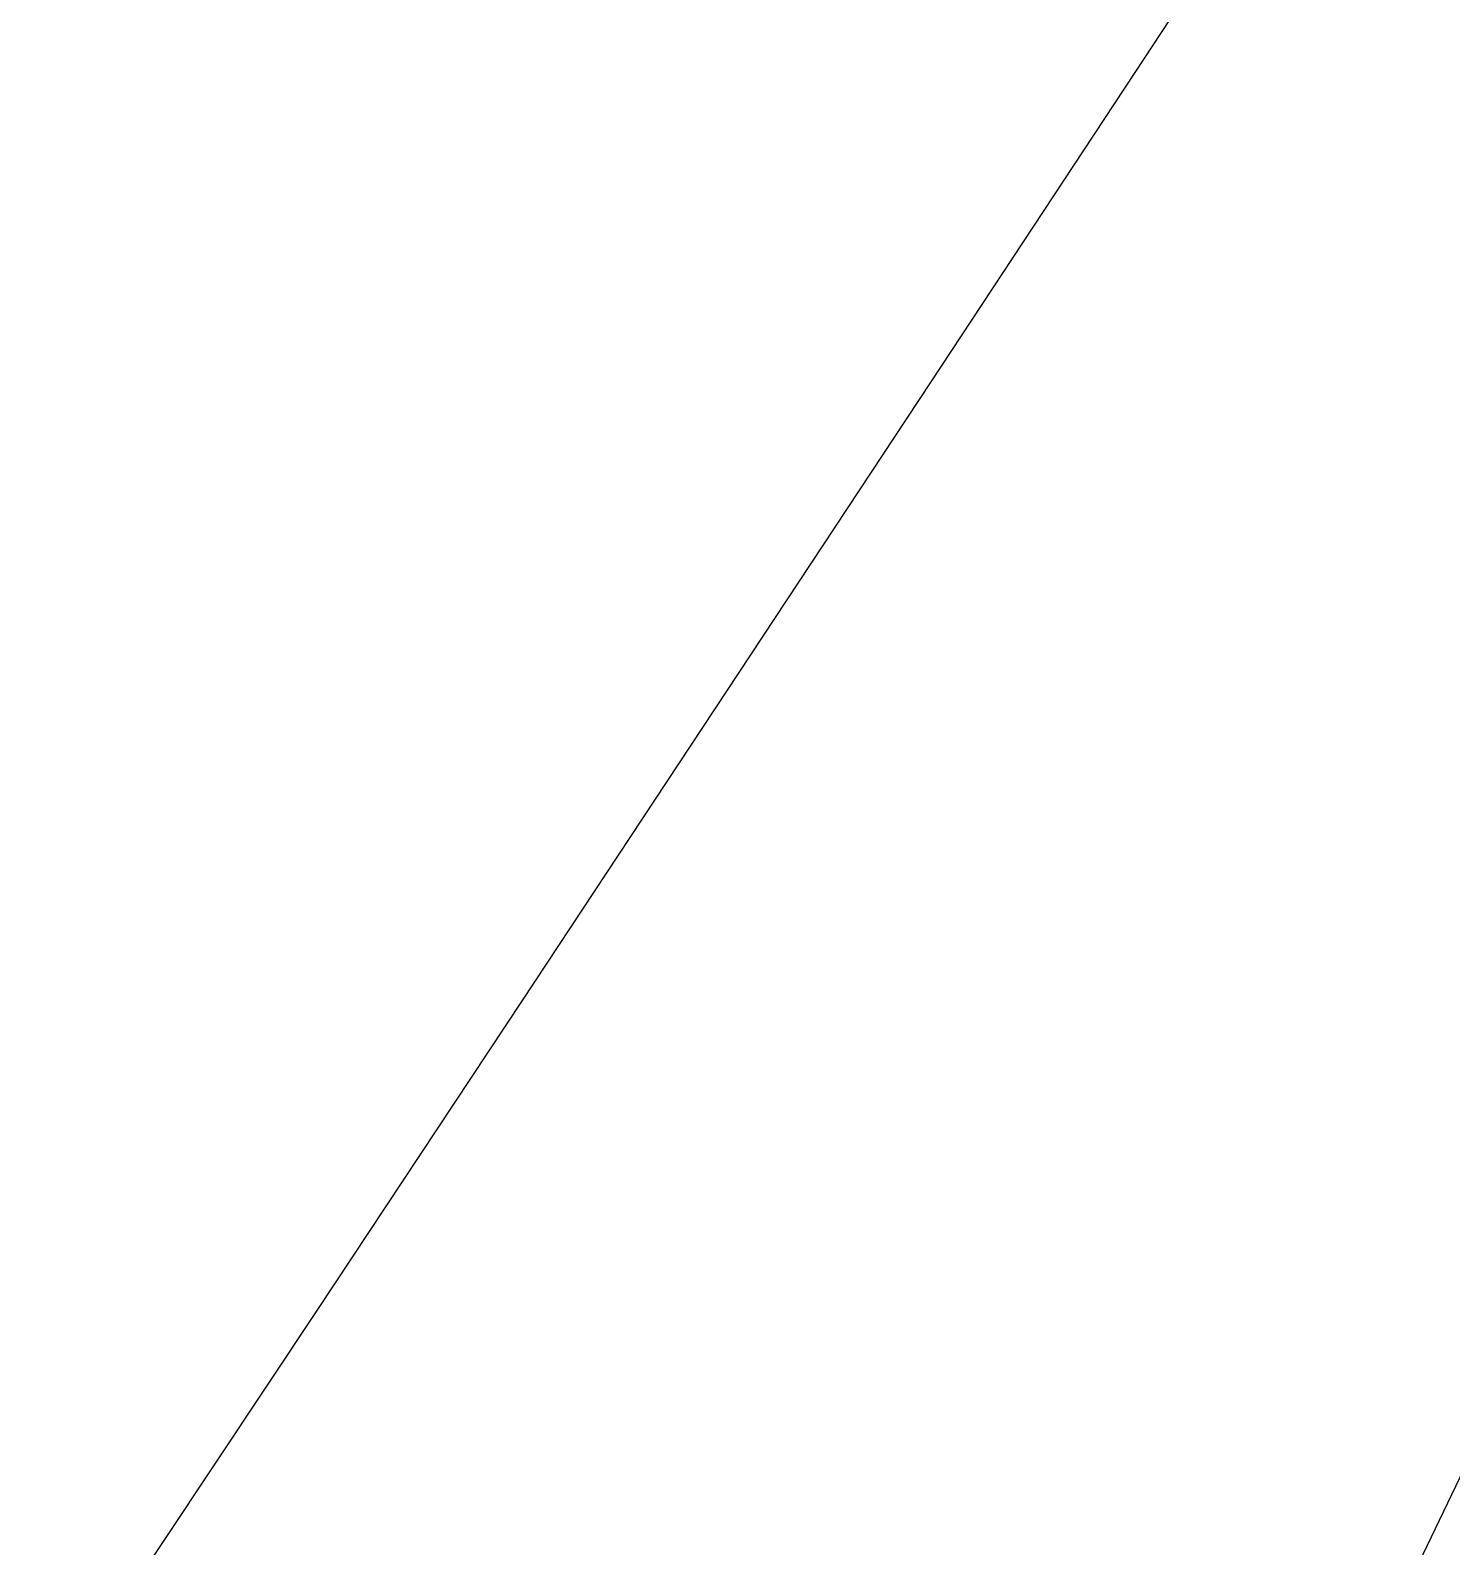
# Model space of a CAD drawing. Header units: metres. Extents: x 507649 to 509016, y 6966950 to 6967777.
# Drawn here: x 507940.53 to 507942.458, y 6967083.972 to 6967086.03 of the extents above; entities that cross this region are included whole.
import ezdxf

# ---------------------------------------------------------------- set-up
doc = ezdxf.new("R2010")
doc.units = ezdxf.units.M
for name, color, linetype in [('EWS_BATTER TOE', 30, 'Continuous'), ('TOPO_BANK', 252, 'Continuous'), ('XREF', 7, 'Continuous')]:
    doc.layers.add(name, color=color, linetype=linetype)

# ---------------------------------------------------------------- blocks, each defined once
blk = doc.blocks.new('XE_SURVEY')
at = {"layer": 'TOPO_BANK'}
blk.add_polyline3d([(507826.2297, 6967109.2892, 3.7066), (507832.809, 6967102.0511, 3.7208), (507839.3254, 6967095.6148, 3.757), (507848.349, 6967087.9532, 3.7933), (507856.7336, 6967080.7192, 3.4285), (507866.0246, 6967074.4172, 3.6547), (507872.9786, 6967068.7241, 3.4909), (507888.0902, 6967058.4749, 3.0713), (507896.5728, 6967054.6812, 3.2985), (507904.1477, 6967052.0596, 3.2796), (507910.7081, 6967051.0551, 3.2387), (507916.1774, 6967052.461, 3.1127), (507920.1968, 6967054.5471, 3.0967), (507927.5052, 6967060.3467, 3.3947), (507935.6978, 6967066.5075, 3.6096), (507940.2108, 6967073.7365, 3.5995), (507940.6715, 6967080.3269, 4.2294), (507943.8201, 6967086.8743, 4.3713), (507945.1684, 6967091.7294, 4.1932), (507940.9779, 6967098.9547, 4.143), (507936.7798, 6967105.9291, 4.2078)], dxfattribs=at)
blk = doc.blocks.new('XD_DESIGN_1')
at = {"layer": 'EWS_BATTER TOE'}
blk.add_polyline3d([(507944.2167, 6967088.7106, 4.3069), (507943.8853, 6967088.3344, 4.3223), (507943.5536, 6967087.9585, 4.3378), (507943.2218, 6967087.5827, 4.3532), (507942.8896, 6967087.2073, 4.3686), (507942.5809, 6967086.8131, 4.3739), (507942.3047, 6967086.3927, 4.3651), (507942.0283, 6967085.9725, 4.3564), (507941.7515, 6967085.5525, 4.3476), (507941.4743, 6967085.1327, 4.3389), (507941.1969, 6967084.713, 4.3302), (507940.9191, 6967084.2935, 4.3214), (507940.6409, 6967083.8743, 4.3127)], dxfattribs=at)

msp = doc.modelspace()

# ---------------------------------------------------------------- block references
at = {"layer": 'XREF'}
msp.add_blockref('XE_SURVEY', (0, 0), dxfattribs=at)

# ---------------------------------------------------------------- next in the draw order: block references
msp.add_blockref('XD_DESIGN_1', (0, 0), dxfattribs=at)

doc.saveas('drawing.dxf')
